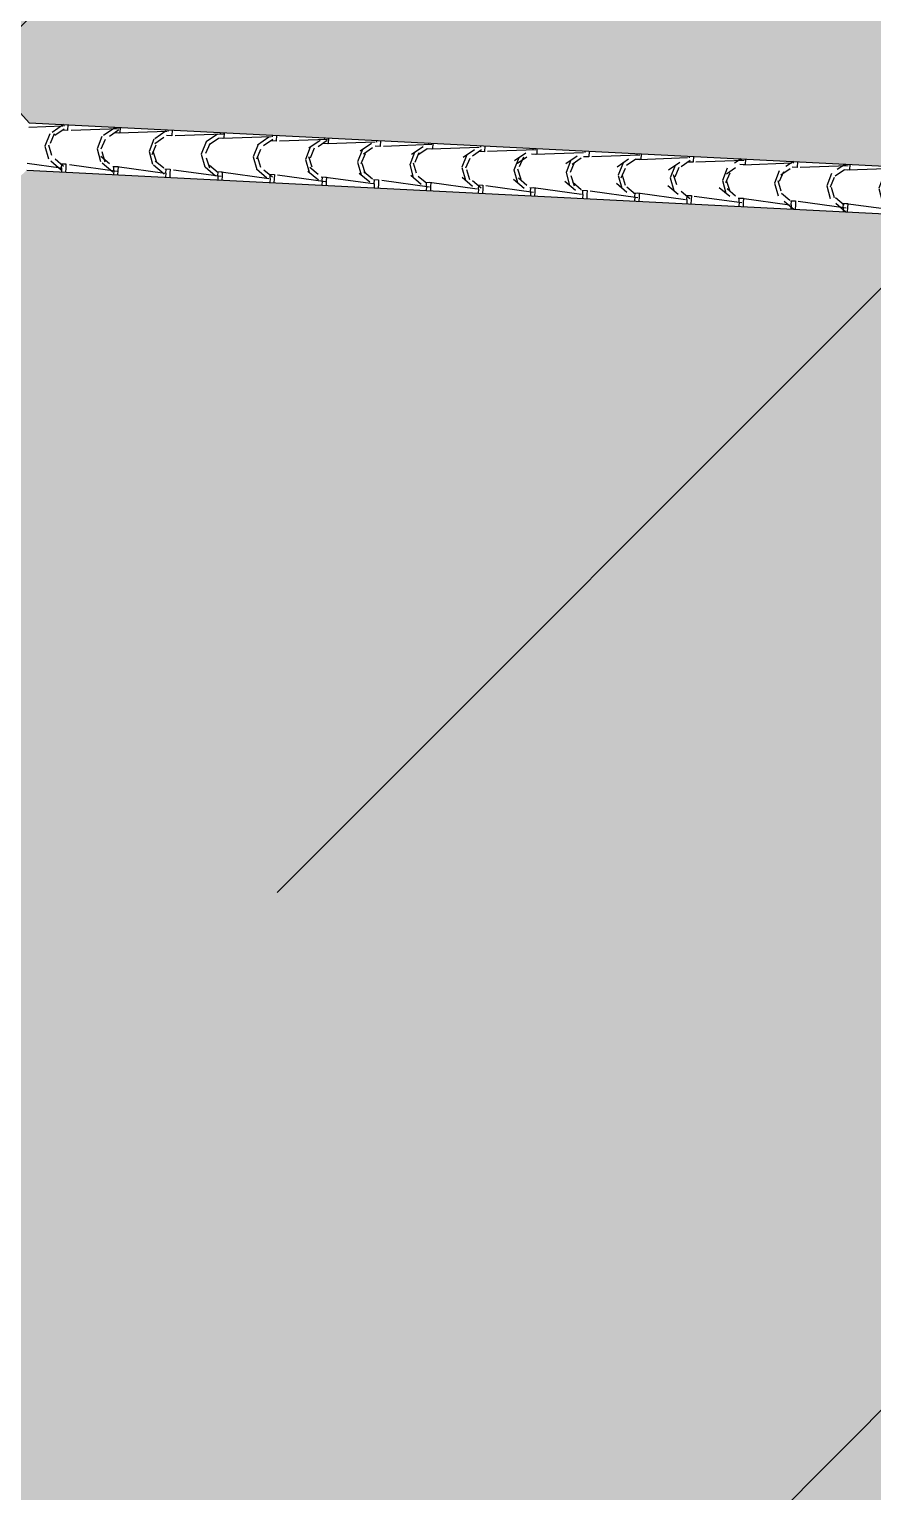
# Model space of a CAD drawing. Header units: millimetres. Extents: x 648844 to 649530, y 1246379 to 1246752.
# Drawn here: x 649222.163 to 649224.822, y 1246465.897 to 1246470.503 of the extents above; entities that cross this region are included whole.
import ezdxf

# ---------------------------------------------------------------- set-up
doc = ezdxf.new("R2010")
doc.units = ezdxf.units.MM
doc.header["$LTSCALE"] = 20
doc.header["$MEASUREMENT"] = 0
doc.layers.get('0').update_dxf_attribs({"linetype": 'CONTINUOUS'})
doc.layers.add('TECHO', color=30, linetype='CONTINUOUS')

msp = doc.modelspace()

# ---------------------------------------------------------------- hatches: boundary and pattern name
h = msp.add_hatch()
h.set_pattern_fill('ANSI36', scale=20, style=0)
h.set_pattern_definition([(45, (-526.4316489867633, -3378.367883687839), (1.325825214724777, 4.861359120657514), [6.25, -1.25, 0, -1.25])])
h.paths.add_polyline_path([(649188.8489360636, 1246478.707731926), (649215.2214069526, 1246513.043391474), (649317.348885952, 1246513.661012395), (649322.291343771, 1246459.303611518), (649201.5072083384, 1246459.303611518)])
h.paths.add_polyline_path([(649253.0038721092, 1246474.230662723), (649282.477951251, 1246474.230662723), (649282.477951251, 1246479.656447173), (649253.0038721092, 1246479.656447173)], flags=24)
at = {"layer": 'TECHO'}
h = msp.add_hatch(dxfattribs=at)
h.set_pattern_fill('SPANTILE', color=9, scale=0.2049999999999998, angle=123.818345356877, style=0, pattern_type=2)
h.set_pattern_definition([(82.1327924838318, (649169.1872918621, 1246491.323604028), (-0.3290879048015113, -2.446492689715463), [0.1893117599999995, -4.543480804999984]), (177.1024924838319, (649169.2132045301, 1246491.511133902), (-0.1943752730063761, 0.2151005654192864), [0.01639999999999995, -0.1885999999999996]), (357.1024924838318, (649169.0092956227, 1246491.537875582), (0.1943752730063761, -0.2151005654192865), [0.05739999999999987, -0.1475999999999995]), (267.1024924838317, (649169.0666222399, 1246491.53497404), (-0.2151005654192864, -0.194375273006376), [0.02049999999999994, -0.1844999999999995]), (87.1024924838316, (649169.1966182436, 1246491.507868155), (0.2151005654192865, 0.1943752730063761), [0.02049999999999994, -0.1844999999999995]), (357.1024924838318, (649169.1976545083, 1246491.528341947), (0.1943752730063761, -0.2151005654192865), [0.01639999999999994, -0.1885999999999995]), (357.1024924838318, (649169.0084666112, 1246491.521496548), (0.1943752730063761, -0.2151005654192865), [0.04099999999999988, -0.1639999999999995]), (272.0721924838317, (649169.0494141947, 1246491.519424018), (0.08038437405357665, -2.467217801963553), [0.1893117599999984, -4.54348080499995]), (304.4063924838318, (649169.0488960628, 1246491.509187123), (-2.485424964068752, 3.615261080314874), [0.05412163999999987, -5.358033749999985]), (338.6675924838318, (649169.0794779737, 1246491.464534136), (0.3991132977437041, -0.2254628892084145), [0.05186130999999989, -0.5964054749999981]), (15.53739248383189, (649169.1277860624, 1246491.445668067), (-0.4198385570629381, -0.1840122953755277), [0.05186130999999998, -0.5964054749999995]), (49.79859248383174, (649169.1777521749, 1246491.459560066), (2.837755157712869, 3.34583257138334), [0.05412163999999995, -5.358033749999993]), (336.8775924838318, (649169.0904402551, 1246491.478347659), (-2.210665880041955, 0.9329424633865397), [0.04150942499999994, -4.109424259999993]), (17.32739248383186, (649169.1286150741, 1246491.462047101), (2.293567222451296, 0.7049643035419982), [0.04150942499999996, -4.109424259999995]), (49.69709248383177, (649169.1682406643, 1246491.474409853), (2.182095552407181, 2.55796484186252), [0.04387184499999983, -4.343319624999978]), (304.5078924838317, (649169.0655859754, 1246491.514500248), (-1.912666907204838, 2.765217972262481), [0.04387184499999996, -4.343319624999995])])
h.paths.add_polyline_path([(649222.162786937, 1246470.20889353), (649218.1093513658, 1246474.694527272), (649229.582532748, 1246474.113821363), (649225.0968990062, 1246470.060385792)])
h = msp.add_hatch(dxfattribs=at)
h.set_pattern_fill('SPANTILE', color=9, scale=0.1644999999999999, angle=213.818345356877, style=0, pattern_type=2)
h.set_pattern_definition([(352.1327924838317, (649168.8373557656, 1246491.395044453), (-1.96316120711314, 0.2640729772675544), [0.1519111439999999, -3.645866304499998]), (87.1024924838316, (649168.9878370551, 1246491.374251117), (0.1726050878608421, 0.1559743044368238), [0.01315999999999997, -0.1513399999999995]), (267.1024924838317, (649169.0092956227, 1246491.537875582), (-0.1726050878608421, -0.1559743044368237), [0.04605999999999988, -0.1184399999999997]), (177.1024924838319, (649169.0069673128, 1246491.491874467), (-0.1559743044368238, 0.1726050878608421), [0.01644999999999996, -0.1480499999999997]), (357.1024924838318, (649168.9852164928, 1246491.3875606), (0.1559743044368238, -0.1726050878608421), [0.01644999999999994, -0.1480499999999995]), (267.1024924838317, (649169.0016454627, 1246491.386729061), (-0.1726050878608421, -0.1559743044368237), [0.01315999999999997, -0.1513399999999995]), (267.1024924838317, (649168.9961524468, 1246491.538540813), (-0.1726050878608421, -0.1559743044368237), [0.03289999999999988, -0.1315999999999995]), (182.0721924838319, (649168.9944893684, 1246491.505682874), (-1.979791845965877, -0.06450355869177295), [0.1519111439999986, -3.645866304499977]), (214.4063924838318, (649168.9862748836, 1246491.506098643), (2.901026574203888, 1.994401983362488), [0.04342931599999991, -4.299495374999988]), (248.6675924838318, (649168.9504435849, 1246491.481558524), (-0.1809202208526059, -0.3202640852626309), [0.04161553899999994, -0.4785790274999995]), (285.5373924838318, (649168.935304715, 1246491.442794228), (-0.147658646776948, 0.336894842130992), [0.04161553899999997, -0.4785790274999998]), (319.7985924838317, (649168.9464521961, 1246491.40269947), (2.684826624353949, -2.277125480213497), [0.04342931599999989, -4.299495374999986]), (246.8775924838317, (649168.9615280941, 1246491.472761961), (0.7486294401321258, 1.773924572033665), [0.03330878249999997, -3.297562393999998]), (287.3273924838317, (649168.9484478909, 1246491.442128997), (0.5656908679641894, -1.84044784435726), [0.03330878249999968, -3.297562393999979]), (319.6970924838317, (649168.9583682446, 1246491.410331877), (2.052610812128706, -1.750998626199908), [0.03520448049999998, -3.485249162499998]), (214.5078924838319, (649168.9905383437, 1246491.492706006), (2.218918811888674, 1.534798567000955), [0.03520448049999984, -3.485249162499989])])
h.paths.add_polyline_path([(649222.1552045128, 1246470.059085296), (649225.089316582, 1246469.910577558), (649225.0968990062, 1246470.060385792), (649222.162786937, 1246470.20889353)])
h = msp.add_hatch(dxfattribs=at)
h.set_pattern_fill('SPANTILE', color=9, scale=0.2049999999999998, angle=123.818345356877, style=0, pattern_type=2)
h.set_pattern_definition([(272.0721924838317, (649167.3184940561, 1246454.401203445), (-0.08038437405357554, 2.467217801963553), [0.1893117599999988, -4.543480804999963]), (177.1024924838319, (649167.3253394548, 1246454.212015548), (-0.2151005654192865, -0.194375273006376), [0.01639999999999995, -0.1885999999999996]), (357.1024924838318, (649167.1197725242, 1246454.205999161), (0.2151005654192865, 0.194375273006376), [0.05739999999999987, -0.1475999999999995]), (87.1024924838316, (649167.1770991413, 1246454.203097619), (-0.194375273006376, 0.2151005654192865), [0.02049999999999994, -0.1844999999999995]), (267.1024924838317, (649167.3091676743, 1246454.216939318), (0.194375273006376, -0.2151005654192865), [0.02049999999999994, -0.1844999999999995]), (357.1024924838318, (649167.3081314091, 1246454.196465525), (0.2151005654192865, 0.194375273006376), [0.01639999999999994, -0.1885999999999995]), (357.1024924838318, (649167.1206015359, 1246454.222378195), (0.2151005654192865, 0.194375273006376), [0.04099999999999988, -0.1639999999999995]), (82.13279248383175, (649167.1615491195, 1246454.220305665), (0.3290879048015125, 2.446492689715463), [0.1893117599999998, -4.543480804999994]), (49.79859248383174, (649167.162067252, 1246454.230542561), (-2.837755157712867, -3.345832571383341), [0.05412163999999995, -5.358033749999993]), (15.53739248383189, (649167.1970014746, 1246454.2718795), (0.4198385570629382, 0.1840122953755275), [0.05186130999999997, -0.5964054749999994]), (338.6675924838318, (649167.2469675861, 1246454.285771498), (-0.3991132977437042, 0.2254628892084148), [0.05186130999999998, -0.5964054749999995]), (304.4063924838318, (649167.2952756755, 1246454.26690543), (2.485424964068752, -3.615261080314874), [0.05412163999999988, -5.358033749999985]), (17.32739248383186, (649167.2065129855, 1246454.257029714), (-2.293567222451296, -0.7049643035419979), [0.04150942499999996, -4.109424259999995]), (336.8775924838318, (649167.2461385748, 1246454.269392465), (2.210665880041954, -0.9329424633865404), [0.04150942499999993, -4.109424259999992]), (304.5078924838317, (649167.2843133945, 1246454.253091908), (1.912666907204837, -2.765217972262481), [0.04387184499999994, -4.343319624999991]), (49.69709248383177, (649167.1781354054, 1246454.223571412), (-2.182095552407182, -2.557964841862519), [0.04387184499999983, -4.343319624999978])])
h.paths.add_polyline_path([(649222.1552045128, 1246470.059085296), (649217.6695707709, 1246466.005649725), (649229.1427521534, 1246465.424943815), (649225.089316582, 1246469.910577558)])

# ---------------------------------------------------------------- linework, layer by layer
at = {"layer": 'TECHO', "color": 9}
for p, q in [((649222.162786937, 1246470.20889353), (649218.1093513658, 1246474.694527272)), ((649222.162786937, 1246470.20889353), (649225.0968990062, 1246470.060385792)), ((649222.1552045128, 1246470.059085296), (649225.089316582, 1246469.910577558))]:
    msp.add_line(p, q, dxfattribs=at)

doc.saveas('drawing.dxf')
